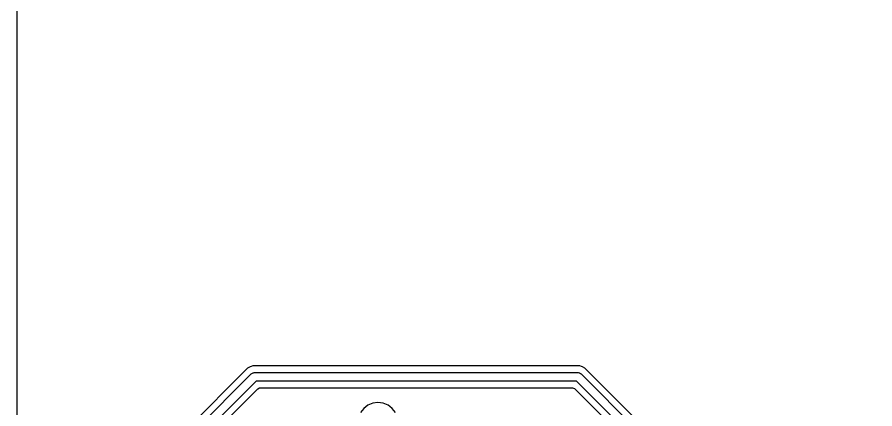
# Model space of a CAD drawing. Extents: x 0.79 to 7.64, y -5.35 to -0.98.
# Drawn here: x 0.787 to 1.798, y -2.427 to -1.966 of the extents above; entities that cross this region are included whole.
import ezdxf

# ---------------------------------------------------------------- set-up
doc = ezdxf.new("R2010")
doc.units = 0
doc.header["$MEASUREMENT"] = 0
doc.layers.add('BLACK', color=7, linetype='CONTINUOUS')

msp = doc.modelspace()

# ---------------------------------------------------------------- linework, layer by layer
at = {"layer": 'BLACK', "linetype": 'CONTINUOUS'}
for p, q in [((0.7874, -2.6322), (0.7874, -1.2992)), ((1.0591, -2.3795), (0.8126, -2.626)), ((1.062, -2.3778), (1.0591, -2.3795)), ((1.0632, -2.3775), (1.062, -2.3778)), ((1.0652, -2.3769), (1.0632, -2.3775)), ((1.0634, -2.3863), (1.0642, -2.3857)), ((1.0642, -2.3857), (1.0654, -2.3852)), ((1.0642, -2.3857), (1.0642, -2.3857)), ((1.0686, -2.3769), (1.0652, -2.3769)), ((1.0654, -2.3852), (1.066, -2.3849)), ((1.066, -2.3849), (1.0669, -2.3848)), ((1.066, -2.3849), (1.066, -2.3849)), ((1.0669, -2.3848), (1.4488, -2.3848)), ((1.4505, -2.3769), (1.0686, -2.3769)), ((1.4488, -2.3848), (1.4498, -2.3849)), ((1.4498, -2.3849), (1.4498, -2.3849)), ((1.4498, -2.3849), (1.4503, -2.3852)), ((1.4503, -2.3852), (1.4516, -2.3857)), ((1.4525, -2.3775), (1.4505, -2.3769)), ((1.4516, -2.3857), (1.4516, -2.3857)), ((1.4516, -2.3857), (1.4523, -2.3863)), ((1.4538, -2.3778), (1.4525, -2.3775)), ((1.4567, -2.3795), (1.4538, -2.3778)), ((1.4538, -2.3778), (1.4538, -2.3778)), ((1.6565, -2.5793), (1.4567, -2.3795)), ((1.4567, -2.3795), (1.4567, -2.3795)), ((1.4567, -2.3795), (1.4567, -2.3795)), ((1.4567, -2.3795), (1.4567, -2.3795)), ((0.8194, -2.6304), (1.0634, -2.3863)), ((1.069, -2.3947), (0.8278, -2.6359)), ((1.4468, -2.3947), (1.069, -2.3947)), ((1.8469, -2.7948), (1.4468, -2.3947)), ((1.4523, -2.3863), (1.8524, -2.7864)), ((0.8849, -2.5899), (1.0711, -2.4037)), ((1.0711, -2.4037), (1.0732, -2.4026)), ((1.0732, -2.4026), (1.0739, -2.4026)), ((1.0739, -2.4026), (1.4419, -2.4026)), ((1.4419, -2.4026), (1.4442, -2.4033)), ((1.4442, -2.4033), (1.4447, -2.4037)), ((1.4447, -2.4037), (1.8297, -2.7888)), ((1.2008, -2.4231), (1.1959, -2.4269)), ((1.2066, -2.4207), (1.2008, -2.4231)), ((1.2008, -2.4231), (1.2008, -2.4231)), ((1.2127, -2.4199), (1.2066, -2.4207)), ((1.2066, -2.4207), (1.2066, -2.4207)), ((1.2189, -2.4207), (1.2127, -2.4199)), ((1.2127, -2.4199), (1.2127, -2.4199)), ((1.2247, -2.4231), (1.2189, -2.4207)), ((1.2189, -2.4207), (1.2189, -2.4207)), ((1.2268, -2.4248), (1.2247, -2.4231)), ((1.2247, -2.4231), (1.2247, -2.4231)), ((1.2247, -2.4231), (1.2247, -2.4231)), ((1.2296, -2.4269), (1.2268, -2.4248)), ((1.1959, -2.4269), (1.1921, -2.4318)), ((1.1959, -2.4269), (1.1959, -2.4269)), ((1.2334, -2.4318), (1.2296, -2.4269)), ((1.2296, -2.4269), (1.2296, -2.4269)), ((1.2296, -2.4269), (1.2296, -2.4269)), ((1.2296, -2.4269), (1.2296, -2.4269)), ((1.2296, -2.4269), (1.2296, -2.4269))]:
    msp.add_line(p, q, dxfattribs=at)

doc.saveas('drawing.dxf')
